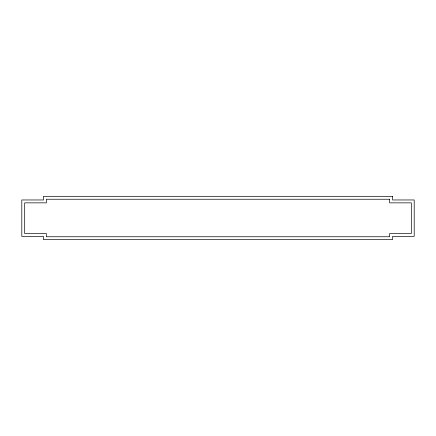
<?xml version="1.0" encoding="UTF-8"?>
<svg xmlns="http://www.w3.org/2000/svg" width="436" height="436" viewBox="0 0 436 436"><rect width="100%" height="100%" fill="white"/><g stroke="black" fill="none" stroke-linecap="round" stroke-linejoin="round"><path stroke-width="0.65" d="M392.558 196.358L43.442 196.358L43.442 199.966L21.8 199.966L21.8 236.394L43.442 236.394L43.442 239.642L392.558 239.642L392.558 236.394L414.2 236.394L414.2 199.966L392.558 199.966L392.558 196.358M389.675 199.247L46.325 199.247L46.325 202.854L24.683 202.854L24.683 233.511L46.325 233.511L46.325 236.753L389.675 236.753L389.675 233.511L411.317 233.511L411.317 202.854L389.675 202.854L389.675 199.247"/></g></svg>
